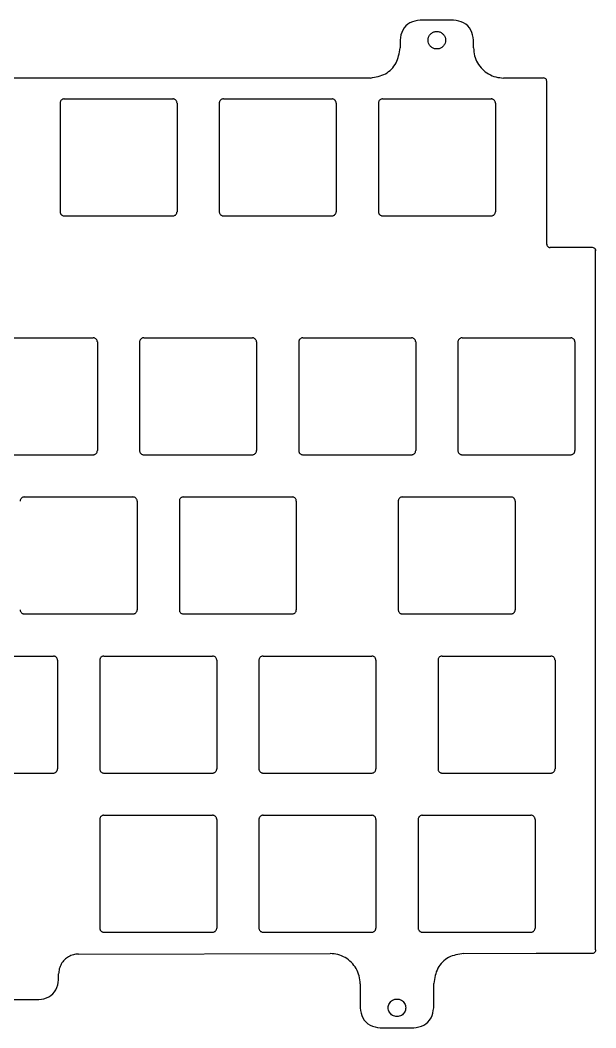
# Model space of a CAD drawing. Header units: millimetres. Extents: x 105 to 371, y 91 to 212.
# Drawn here: x 302.6 to 371.5, y 91.3 to 211.9 of the extents above; entities that cross this region are included whole.
import ezdxf

# ---------------------------------------------------------------- set-up
doc = ezdxf.new("R2010")
doc.units = ezdxf.units.MM
doc.layers.add('Layer_1', color=7, linetype='CONTINUOUS')

msp = doc.modelspace()

# ---------------------------------------------------------------- linework, layer by layer
at = {"layer": 'Layer_1', "color": 7}
for p, q in [((354.448453, 211.917261), (350.448488, 211.917261)), ((348.048455, 209.517229), (348.048455, 208.591718)), ((353.498455, 209.517285), (353.498455, 209.517285)), ((356.848486, 208.591718), (356.848486, 209.517229)), ((344.514156, 204.992331), (131.783074, 204.992331)), ((365.212881, 204.991801), (360.448402, 204.991801)), ((365.614687, 185.067463), (365.614687, 204.610987)), ((307.364057, 201.987991), (307.364057, 188.986382)), ((307.864118, 202.488052), (320.86414, 202.488052)), ((321.364201, 201.987991), (321.364201, 188.986382)), ((326.414033, 201.987991), (326.414033, 188.986382)), ((326.914094, 202.488052), (339.914116, 202.488052)), ((340.414177, 201.987991), (340.414177, 188.986382)), ((345.464009, 201.987991), (345.464009, 188.986382)), ((345.96407, 202.488052), (358.964092, 202.488052)), ((359.464153, 201.987991), (359.464153, 188.986382)), ((307.864118, 188.48632), (320.86414, 188.48632)), ((326.914094, 188.48632), (339.914116, 188.48632)), ((345.96407, 188.48632), (358.964092, 188.48632)), ((371.094473, 184.692705), (365.995131, 184.692705)), ((371.460318, 100.622089), (371.460318, 184.479941)), ((298.327224, 173.892451), (311.327245, 173.892451)), ((317.3772, 173.892451), (330.377221, 173.892451)), ((336.427176, 173.892451), (349.427197, 173.892451)), ((355.477152, 173.892451), (368.477173, 173.892451)), ((311.827307, 173.392389), (311.827307, 160.390781)), ((316.877138, 173.392389), (316.877138, 160.390781)), ((330.877283, 173.392389), (330.877283, 160.390781)), ((335.927114, 173.392389), (335.927114, 160.390781)), ((349.927259, 173.392389), (349.927259, 160.390781)), ((354.97709, 173.392389), (354.97709, 160.390781)), ((368.977235, 173.392389), (368.977235, 160.390781)), ((298.327224, 159.890719), (311.327245, 159.890719)), ((317.3772, 159.890719), (330.377221, 159.890719)), ((336.427176, 159.890719), (349.427197, 159.890719)), ((355.477152, 159.890719), (368.477173, 159.890719)), ((303.089718, 154.842475), (316.089739, 154.842475)), ((322.139694, 154.842475), (335.139715, 154.842475)), ((348.333411, 154.842475), (361.333432, 154.842475)), ((316.589801, 154.342413), (316.589801, 141.340805)), ((321.639632, 154.342413), (321.639632, 141.340805)), ((335.639777, 154.342413), (335.639777, 141.340805)), ((347.833349, 154.342413), (347.833349, 141.340805)), ((361.833494, 154.342413), (361.833494, 141.340805)), ((303.089718, 140.840743), (316.089739, 140.840743)), ((322.139694, 140.840743), (335.139715, 140.840743)), ((348.333411, 140.840743), (361.333432, 140.840743)), ((293.56473, 135.792499), (306.564751, 135.792499)), ((307.064813, 135.292437), (307.064813, 122.290829)), ((312.114644, 135.292437), (312.114644, 122.290829)), ((312.614706, 135.792499), (325.614727, 135.792499)), ((326.114789, 135.292437), (326.114789, 122.290829)), ((331.16462, 135.292437), (331.16462, 122.290829)), ((331.664682, 135.792499), (344.664703, 135.792499)), ((345.164765, 135.292437), (345.164765, 122.290829)), ((352.595843, 135.292437), (352.595843, 122.290829)), ((353.095905, 135.792499), (366.095926, 135.792499)), ((366.595988, 135.292437), (366.595988, 122.290829)), ((293.56473, 121.790767), (306.564751, 121.790767)), ((312.614706, 121.790767), (325.614727, 121.790767)), ((331.664682, 121.790767), (344.664703, 121.790767)), ((353.095905, 121.790767), (366.095926, 121.790767)), ((312.114644, 116.242461), (312.114644, 103.240853)), ((312.614706, 116.742523), (325.614727, 116.742523)), ((326.114789, 116.242461), (326.114789, 103.240853)), ((331.16462, 116.242461), (331.16462, 103.240853)), ((331.664682, 116.742523), (344.664703, 116.742523)), ((345.164765, 116.242461), (345.164765, 103.240853)), ((350.214596, 116.242461), (350.214596, 103.240853)), ((350.714658, 116.742523), (363.714679, 116.742523)), ((364.214741, 116.242461), (364.214741, 103.240853)), ((312.614706, 102.740791), (325.614727, 102.740791)), ((331.664682, 102.740791), (344.664703, 102.740791)), ((350.714658, 102.740791), (363.714679, 102.740791)), ((309.574912, 100.124859), (339.679695, 100.177775)), ((355.679558, 100.206879), (364.340154, 100.222754)), ((364.340154, 100.222754), (371.083316, 100.222754)), ((307.19393, 97.047758), (307.19393, 97.743612)), ((343.285961, 96.579446), (343.285961, 93.692846)), ((352.085992, 93.692846), (352.085992, 96.605905)), ((171.471317, 94.666511), (304.812683, 94.666511)), ((348.735961, 93.692422), (348.735961, 93.692422)), ((345.685994, 91.293078), (349.685959, 91.293078))]:
    msp.add_line(p, q, dxfattribs=at)
for points, knots in [([(350.448459, 211.91728), (350.027918, 211.851267), (349.199309, 211.7212), (348.244543, 210.766435), (348.114476, 209.937826), (348.048463, 209.517285)], [0, 0, 0, 0, 1.254859, 2.4725, 3.727359, 3.727359, 3.727359, 3.727359]), ([(356.848451, 209.517285), (356.782439, 209.937826), (356.652372, 210.766436), (355.697605, 211.721202), (354.868995, 211.851268), (354.448453, 211.91728)], [0, 0, 0, 0, 1.25486, 2.472502, 3.727362, 3.727362, 3.727362, 3.727362]), ([(353.498455, 209.517285), (353.48591, 209.640045), (353.460998, 209.883808), (353.267729, 210.205946), (352.984749, 210.445446), (352.634332, 210.57247), (352.2625, 210.57247), (351.912573, 210.445446), (351.627634, 210.205946), (351.441645, 209.883808), (351.376707, 209.517285), (351.441645, 209.150761), (351.627634, 208.828623), (351.912573, 208.589123), (352.2625, 208.4621), (352.634332, 208.4621), (352.984749, 208.589123), (353.267729, 208.828623), (353.460998, 209.150761), (353.48591, 209.394524), (353.498455, 209.517285)], [0, 0, 0, 0, 0.366412, 0.72758, 1.093992, 1.460404, 1.821572, 2.187984, 2.554396, 2.915564, 3.281976, 3.648388, 4.009556, 4.375968, 4.74238, 5.103548, 5.46996, 5.836372, 6.19754, 6.563952, 6.563952, 6.563952, 6.563952]), ([(344.51419, 204.992288), (345.135724, 205.100365), (346.360721, 205.313377), (347.761138, 206.739598), (347.951751, 207.968279), (348.048463, 208.591683)], [0, 0, 0, 0, 1.860528, 3.666959, 5.527487, 5.527487, 5.527487, 5.527487]), ([(356.848451, 208.591683), (356.87245, 208.276636), (356.920248, 207.649149), (357.297978, 206.771321), (357.872658, 206.015894), (358.628085, 205.441215), (359.505912, 205.063484), (360.1334, 205.015686), (360.448447, 204.991688)], [0, 0, 0, 0, 0.942388, 1.876978, 2.819367, 3.761755, 4.696345, 5.638734, 5.638734, 5.638734, 5.638734]), ([(365.61543, 204.604748), (365.604428, 204.674838), (365.58275, 204.81294), (365.423623, 204.972068), (365.285521, 204.993745), (365.215431, 205.004747)], [0, 0, 0, 0, 0.209143, 0.412083, 0.621227, 0.621227, 0.621227, 0.621227]), ([(307.864137, 202.487259), (307.82038, 202.483925), (307.733228, 202.477286), (307.611306, 202.424823), (307.506386, 202.345004), (307.426569, 202.240082), (307.374108, 202.118159), (307.367471, 202.031007), (307.364139, 201.98725)], [0, 0, 0, 0, 0.130889, 0.260694, 0.391583, 0.522472, 0.652277, 0.783166, 0.783166, 0.783166, 0.783166]), ([(321.364119, 201.98725), (321.360787, 202.031007), (321.35415, 202.118159), (321.301689, 202.240082), (321.221872, 202.345004), (321.116951, 202.424823), (320.99503, 202.477286), (320.907878, 202.483925), (320.864121, 202.487259)], [0, 0, 0, 0, 0.130889, 0.260694, 0.391583, 0.522472, 0.652277, 0.783166, 0.783166, 0.783166, 0.783166]), ([(326.914113, 202.487259), (326.870356, 202.483925), (326.783204, 202.477286), (326.661282, 202.424823), (326.556362, 202.345004), (326.476545, 202.240082), (326.424084, 202.118159), (326.417447, 202.031007), (326.414115, 201.98725)], [0, 0, 0, 0, 0.130889, 0.260694, 0.391583, 0.522472, 0.652277, 0.783166, 0.783166, 0.783166, 0.783166]), ([(340.414095, 201.98725), (340.410763, 202.031007), (340.404126, 202.118159), (340.351665, 202.240082), (340.271848, 202.345004), (340.166927, 202.424823), (340.045006, 202.477286), (339.957854, 202.483925), (339.914097, 202.487259)], [0, 0, 0, 0, 0.130889, 0.260694, 0.391583, 0.522472, 0.652277, 0.783166, 0.783166, 0.783166, 0.783166]), ([(345.964089, 202.487259), (345.920332, 202.483925), (345.83318, 202.477286), (345.711258, 202.424823), (345.606338, 202.345004), (345.526521, 202.240082), (345.47406, 202.118159), (345.467423, 202.031007), (345.464091, 201.98725)], [0, 0, 0, 0, 0.130889, 0.260694, 0.391583, 0.522472, 0.652277, 0.783166, 0.783166, 0.783166, 0.783166]), ([(359.464071, 201.98725), (359.460739, 202.031007), (359.454102, 202.118159), (359.401641, 202.240082), (359.321824, 202.345004), (359.216903, 202.424823), (359.094982, 202.477286), (359.00783, 202.483925), (358.964073, 202.487259)], [0, 0, 0, 0, 0.130889, 0.260694, 0.391583, 0.522472, 0.652277, 0.783166, 0.783166, 0.783166, 0.783166]), ([(307.364139, 188.987282), (307.367471, 188.943524), (307.374108, 188.856372), (307.426569, 188.73445), (307.506386, 188.629527), (307.611306, 188.549709), (307.733228, 188.497245), (307.82038, 188.490606), (307.864137, 188.487273)], [0, 0, 0, 0, 0.130889, 0.260694, 0.391583, 0.522472, 0.652277, 0.783166, 0.783166, 0.783166, 0.783166]), ([(320.864121, 188.487273), (320.907878, 188.490606), (320.99503, 188.497245), (321.116951, 188.549709), (321.221872, 188.629527), (321.301689, 188.73445), (321.35415, 188.856372), (321.360787, 188.943524), (321.364119, 188.987282)], [0, 0, 0, 0, 0.130889, 0.260694, 0.391583, 0.522472, 0.652277, 0.783166, 0.783166, 0.783166, 0.783166]), ([(326.414115, 188.987282), (326.417447, 188.943524), (326.424084, 188.856372), (326.476545, 188.73445), (326.556362, 188.629527), (326.661282, 188.549709), (326.783204, 188.497245), (326.870356, 188.490606), (326.914113, 188.487273)], [0, 0, 0, 0, 0.130889, 0.260694, 0.391583, 0.522472, 0.652277, 0.783166, 0.783166, 0.783166, 0.783166]), ([(339.914097, 188.487273), (339.957854, 188.490606), (340.045006, 188.497245), (340.166927, 188.549709), (340.271848, 188.629527), (340.351665, 188.73445), (340.404126, 188.856372), (340.410763, 188.943524), (340.414095, 188.987282)], [0, 0, 0, 0, 0.130889, 0.260694, 0.391583, 0.522472, 0.652277, 0.783166, 0.783166, 0.783166, 0.783166]), ([(345.464091, 188.987282), (345.467423, 188.943524), (345.47406, 188.856372), (345.526521, 188.73445), (345.606338, 188.629527), (345.711258, 188.549709), (345.83318, 188.497245), (345.920332, 188.490606), (345.964089, 188.487273)], [0, 0, 0, 0, 0.130889, 0.260694, 0.391583, 0.522472, 0.652277, 0.783166, 0.783166, 0.783166, 0.783166]), ([(358.964073, 188.487273), (359.00783, 188.490606), (359.094982, 188.497245), (359.216903, 188.549709), (359.321824, 188.629527), (359.401641, 188.73445), (359.454102, 188.856372), (359.460739, 188.943524), (359.464071, 188.987282)], [0, 0, 0, 0, 0.130889, 0.260694, 0.391583, 0.522472, 0.652277, 0.783166, 0.783166, 0.783166, 0.783166]), ([(365.615637, 185.093977), (365.626639, 185.023887), (365.648317, 184.885785), (365.807444, 184.726658), (365.945546, 184.70498), (366.015636, 184.693978)], [0, 0, 0, 0, 0.209143, 0.412083, 0.621227, 0.621227, 0.621227, 0.621227]), ([(371.483431, 184.292592), (371.472429, 184.362682), (371.450752, 184.500784), (371.291624, 184.659912), (371.153522, 184.681589), (371.083432, 184.692591)], [0, 0, 0, 0, 0.209143, 0.412083, 0.621227, 0.621227, 0.621227, 0.621227]), ([(311.827225, 173.391648), (311.823893, 173.435405), (311.817256, 173.522558), (311.764794, 173.64448), (311.684978, 173.749403), (311.580057, 173.829221), (311.458136, 173.881685), (311.370984, 173.888324), (311.327227, 173.891657)], [0, 0, 0, 0, 0.130889, 0.260694, 0.391583, 0.522472, 0.652277, 0.783166, 0.783166, 0.783166, 0.783166]), ([(317.377219, 173.891657), (317.333462, 173.888324), (317.24631, 173.881685), (317.124388, 173.829221), (317.019467, 173.749403), (316.939651, 173.64448), (316.88719, 173.522558), (316.880553, 173.435405), (316.87722, 173.391648)], [0, 0, 0, 0, 0.130889, 0.260694, 0.391583, 0.522472, 0.652277, 0.783166, 0.783166, 0.783166, 0.783166]), ([(330.877201, 173.391648), (330.873869, 173.435405), (330.867232, 173.522558), (330.81477, 173.64448), (330.734954, 173.749403), (330.630033, 173.829221), (330.508112, 173.881685), (330.42096, 173.888324), (330.377203, 173.891657)], [0, 0, 0, 0, 0.130889, 0.260694, 0.391583, 0.522472, 0.652277, 0.783166, 0.783166, 0.783166, 0.783166]), ([(336.427195, 173.891657), (336.383438, 173.888324), (336.296286, 173.881685), (336.174364, 173.829221), (336.069443, 173.749403), (335.989627, 173.64448), (335.937166, 173.522558), (335.930529, 173.435405), (335.927196, 173.391648)], [0, 0, 0, 0, 0.130889, 0.260694, 0.391583, 0.522472, 0.652277, 0.783166, 0.783166, 0.783166, 0.783166]), ([(349.927177, 173.391648), (349.923845, 173.435405), (349.917208, 173.522558), (349.864746, 173.64448), (349.78493, 173.749403), (349.680009, 173.829221), (349.558088, 173.881685), (349.470936, 173.888324), (349.427179, 173.891657)], [0, 0, 0, 0, 0.130889, 0.260694, 0.391583, 0.522472, 0.652277, 0.783166, 0.783166, 0.783166, 0.783166]), ([(355.477171, 173.891657), (355.433414, 173.888324), (355.346262, 173.881685), (355.22434, 173.829221), (355.119419, 173.749403), (355.039603, 173.64448), (354.987142, 173.522558), (354.980505, 173.435405), (354.977172, 173.391648)], [0, 0, 0, 0, 0.130889, 0.260694, 0.391583, 0.522472, 0.652277, 0.783166, 0.783166, 0.783166, 0.783166]), ([(368.977153, 173.391648), (368.973821, 173.435405), (368.967184, 173.522558), (368.914722, 173.64448), (368.834906, 173.749403), (368.729985, 173.829221), (368.608064, 173.881685), (368.520912, 173.888324), (368.477155, 173.891657)], [0, 0, 0, 0, 0.130889, 0.260694, 0.391583, 0.522472, 0.652277, 0.783166, 0.783166, 0.783166, 0.783166]), ([(311.327227, 159.891671), (311.370984, 159.895004), (311.458136, 159.901643), (311.580057, 159.954107), (311.684978, 160.033926), (311.764794, 160.138848), (311.817256, 160.260771), (311.823893, 160.347923), (311.827225, 160.39168)], [0, 0, 0, 0, 0.130889, 0.260694, 0.391583, 0.522472, 0.652277, 0.783166, 0.783166, 0.783166, 0.783166]), ([(316.87722, 160.39168), (316.880553, 160.347923), (316.88719, 160.260771), (316.939651, 160.138848), (317.019467, 160.033926), (317.124388, 159.954107), (317.24631, 159.901643), (317.333462, 159.895004), (317.377219, 159.891671)], [0, 0, 0, 0, 0.130889, 0.260694, 0.391583, 0.522472, 0.652277, 0.783166, 0.783166, 0.783166, 0.783166]), ([(330.377203, 159.891671), (330.42096, 159.895004), (330.508112, 159.901643), (330.630033, 159.954107), (330.734954, 160.033926), (330.81477, 160.138848), (330.867232, 160.260771), (330.873869, 160.347923), (330.877201, 160.39168)], [0, 0, 0, 0, 0.130889, 0.260694, 0.391583, 0.522472, 0.652277, 0.783166, 0.783166, 0.783166, 0.783166]), ([(335.927196, 160.39168), (335.930529, 160.347923), (335.937166, 160.260771), (335.989627, 160.138848), (336.069443, 160.033926), (336.174364, 159.954107), (336.296286, 159.901643), (336.383438, 159.895004), (336.427195, 159.891671)], [0, 0, 0, 0, 0.130889, 0.260694, 0.391583, 0.522472, 0.652277, 0.783166, 0.783166, 0.783166, 0.783166]), ([(349.427179, 159.891671), (349.470936, 159.895004), (349.558088, 159.901643), (349.680009, 159.954107), (349.78493, 160.033926), (349.864746, 160.138848), (349.917208, 160.260771), (349.923845, 160.347923), (349.927177, 160.39168)], [0, 0, 0, 0, 0.130889, 0.260694, 0.391583, 0.522472, 0.652277, 0.783166, 0.783166, 0.783166, 0.783166]), ([(354.977172, 160.39168), (354.980505, 160.347923), (354.987142, 160.260771), (355.039603, 160.138848), (355.119419, 160.033926), (355.22434, 159.954107), (355.346262, 159.901643), (355.433414, 159.895004), (355.477171, 159.891671)], [0, 0, 0, 0, 0.130889, 0.260694, 0.391583, 0.522472, 0.652277, 0.783166, 0.783166, 0.783166, 0.783166]), ([(368.477155, 159.891671), (368.520912, 159.895004), (368.608064, 159.901643), (368.729985, 159.954107), (368.834906, 160.033926), (368.914722, 160.138848), (368.967184, 160.260771), (368.973821, 160.347923), (368.977153, 160.39168)], [0, 0, 0, 0, 0.130889, 0.260694, 0.391583, 0.522472, 0.652277, 0.783166, 0.783166, 0.783166, 0.783166]), ([(303.089737, 154.841681), (303.04598, 154.838348), (302.958828, 154.831709), (302.836906, 154.779245), (302.731985, 154.699427), (302.652169, 154.594504), (302.599708, 154.472582), (302.593071, 154.385429), (302.589738, 154.341672)], [0, 0, 0, 0, 0.130889, 0.260694, 0.391583, 0.522472, 0.652277, 0.783166, 0.783166, 0.783166, 0.783166]), ([(316.589719, 154.341672), (316.586387, 154.385429), (316.57975, 154.472582), (316.527288, 154.594504), (316.447472, 154.699427), (316.342551, 154.779245), (316.22063, 154.831709), (316.133478, 154.838348), (316.089721, 154.841681)], [0, 0, 0, 0, 0.130889, 0.260694, 0.391583, 0.522472, 0.652277, 0.783166, 0.783166, 0.783166, 0.783166]), ([(322.139713, 154.841681), (322.095956, 154.838348), (322.008804, 154.831709), (321.886882, 154.779245), (321.781961, 154.699427), (321.702145, 154.594504), (321.649684, 154.472582), (321.643047, 154.385429), (321.639714, 154.341672)], [0, 0, 0, 0, 0.130889, 0.260694, 0.391583, 0.522472, 0.652277, 0.783166, 0.783166, 0.783166, 0.783166]), ([(335.639695, 154.341672), (335.636363, 154.385429), (335.629726, 154.472582), (335.577264, 154.594504), (335.497448, 154.699427), (335.392527, 154.779245), (335.270606, 154.831709), (335.183454, 154.838348), (335.139697, 154.841681)], [0, 0, 0, 0, 0.130889, 0.260694, 0.391583, 0.522472, 0.652277, 0.783166, 0.783166, 0.783166, 0.783166]), ([(348.33343, 154.841681), (348.289673, 154.838348), (348.202521, 154.831709), (348.080599, 154.779245), (347.975678, 154.699427), (347.895862, 154.594504), (347.843401, 154.472582), (347.836764, 154.385429), (347.833431, 154.341672)], [0, 0, 0, 0, 0.130889, 0.260694, 0.391583, 0.522472, 0.652277, 0.783166, 0.783166, 0.783166, 0.783166]), ([(361.833412, 154.341672), (361.83008, 154.385429), (361.823443, 154.472582), (361.770981, 154.594504), (361.691165, 154.699427), (361.586244, 154.779245), (361.464323, 154.831709), (361.377171, 154.838348), (361.333414, 154.841681)], [0, 0, 0, 0, 0.130889, 0.260694, 0.391583, 0.522472, 0.652277, 0.783166, 0.783166, 0.783166, 0.783166]), ([(302.589738, 141.341704), (302.593071, 141.297947), (302.599708, 141.210795), (302.652169, 141.088872), (302.731985, 140.98395), (302.836906, 140.904131), (302.958828, 140.851667), (303.04598, 140.845028), (303.089737, 140.841695)], [0, 0, 0, 0, 0.130889, 0.260694, 0.391583, 0.522472, 0.652277, 0.783166, 0.783166, 0.783166, 0.783166]), ([(316.089721, 140.841695), (316.133478, 140.845028), (316.22063, 140.851667), (316.342551, 140.904131), (316.447472, 140.98395), (316.527288, 141.088872), (316.57975, 141.210795), (316.586387, 141.297947), (316.589719, 141.341704)], [0, 0, 0, 0, 0.130889, 0.260694, 0.391583, 0.522472, 0.652277, 0.783166, 0.783166, 0.783166, 0.783166]), ([(321.639714, 141.341704), (321.643047, 141.297947), (321.649684, 141.210795), (321.702145, 141.088872), (321.781961, 140.98395), (321.886882, 140.904131), (322.008804, 140.851667), (322.095956, 140.845028), (322.139713, 140.841695)], [0, 0, 0, 0, 0.130889, 0.260694, 0.391583, 0.522472, 0.652277, 0.783166, 0.783166, 0.783166, 0.783166]), ([(335.139697, 140.841695), (335.183454, 140.845028), (335.270606, 140.851667), (335.392527, 140.904131), (335.497448, 140.98395), (335.577264, 141.088872), (335.629726, 141.210795), (335.636363, 141.297947), (335.639695, 141.341704)], [0, 0, 0, 0, 0.130889, 0.260694, 0.391583, 0.522472, 0.652277, 0.783166, 0.783166, 0.783166, 0.783166]), ([(347.833431, 141.341704), (347.836764, 141.297947), (347.843401, 141.210795), (347.895862, 141.088872), (347.975678, 140.98395), (348.080599, 140.904131), (348.202521, 140.851667), (348.289673, 140.845028), (348.33343, 140.841695)], [0, 0, 0, 0, 0.130889, 0.260694, 0.391583, 0.522472, 0.652277, 0.783166, 0.783166, 0.783166, 0.783166]), ([(361.333414, 140.841695), (361.377171, 140.845028), (361.464323, 140.851667), (361.586244, 140.904131), (361.691165, 140.98395), (361.770981, 141.088872), (361.823443, 141.210795), (361.83008, 141.297947), (361.833412, 141.341704)], [0, 0, 0, 0, 0.130889, 0.260694, 0.391583, 0.522472, 0.652277, 0.783166, 0.783166, 0.783166, 0.783166]), ([(307.064731, 135.291696), (307.061399, 135.335453), (307.054762, 135.422606), (307.0023, 135.544528), (306.922484, 135.649451), (306.817563, 135.729269), (306.695642, 135.781733), (306.60849, 135.788372), (306.564733, 135.791705)], [0, 0, 0, 0, 0.130889, 0.260694, 0.391583, 0.522472, 0.652277, 0.783166, 0.783166, 0.783166, 0.783166]), ([(312.614725, 135.791705), (312.570968, 135.788372), (312.483816, 135.781733), (312.361894, 135.729269), (312.256973, 135.649451), (312.177157, 135.544528), (312.124696, 135.422606), (312.118059, 135.335453), (312.114726, 135.291696)], [0, 0, 0, 0, 0.130889, 0.260694, 0.391583, 0.522472, 0.652277, 0.783166, 0.783166, 0.783166, 0.783166]), ([(326.114707, 135.291696), (326.111375, 135.335453), (326.104738, 135.422606), (326.052276, 135.544528), (325.97246, 135.649451), (325.867539, 135.729269), (325.745618, 135.781733), (325.658466, 135.788372), (325.614709, 135.791705)], [0, 0, 0, 0, 0.130889, 0.260694, 0.391583, 0.522472, 0.652277, 0.783166, 0.783166, 0.783166, 0.783166]), ([(331.664701, 135.791705), (331.620944, 135.788372), (331.533792, 135.781733), (331.41187, 135.729269), (331.306949, 135.649451), (331.227133, 135.544528), (331.174672, 135.422606), (331.168035, 135.335453), (331.164702, 135.291696)], [0, 0, 0, 0, 0.130889, 0.260694, 0.391583, 0.522472, 0.652277, 0.783166, 0.783166, 0.783166, 0.783166]), ([(345.164683, 135.291696), (345.161351, 135.335453), (345.154714, 135.422606), (345.102252, 135.544528), (345.022436, 135.649451), (344.917515, 135.729269), (344.795594, 135.781733), (344.708442, 135.788372), (344.664685, 135.791705)], [0, 0, 0, 0, 0.130889, 0.260694, 0.391583, 0.522472, 0.652277, 0.783166, 0.783166, 0.783166, 0.783166]), ([(353.095924, 135.791705), (353.052167, 135.788372), (352.965015, 135.781733), (352.843093, 135.729269), (352.738172, 135.649451), (352.658356, 135.544528), (352.605895, 135.422606), (352.599258, 135.335453), (352.595925, 135.291696)], [0, 0, 0, 0, 0.130889, 0.260694, 0.391583, 0.522472, 0.652277, 0.783166, 0.783166, 0.783166, 0.783166]), ([(366.595906, 135.291696), (366.592574, 135.335453), (366.585937, 135.422606), (366.533475, 135.544528), (366.453659, 135.649451), (366.348738, 135.729269), (366.226817, 135.781733), (366.139665, 135.788372), (366.095908, 135.791705)], [0, 0, 0, 0, 0.130889, 0.260694, 0.391583, 0.522472, 0.652277, 0.783166, 0.783166, 0.783166, 0.783166]), ([(306.564733, 121.791719), (306.60849, 121.795052), (306.695642, 121.801691), (306.817563, 121.854155), (306.922484, 121.933974), (307.0023, 122.038896), (307.054762, 122.160819), (307.061399, 122.247971), (307.064731, 122.291728)], [0, 0, 0, 0, 0.130889, 0.260694, 0.391583, 0.522472, 0.652277, 0.783166, 0.783166, 0.783166, 0.783166]), ([(312.114726, 122.291728), (312.118059, 122.247971), (312.124696, 122.160819), (312.177157, 122.038896), (312.256973, 121.933974), (312.361894, 121.854155), (312.483816, 121.801691), (312.570968, 121.795052), (312.614725, 121.791719)], [0, 0, 0, 0, 0.130889, 0.260694, 0.391583, 0.522472, 0.652277, 0.783166, 0.783166, 0.783166, 0.783166]), ([(325.614709, 121.791719), (325.658466, 121.795052), (325.745618, 121.801691), (325.867539, 121.854155), (325.97246, 121.933974), (326.052276, 122.038896), (326.104738, 122.160819), (326.111375, 122.247971), (326.114707, 122.291728)], [0, 0, 0, 0, 0.130889, 0.260694, 0.391583, 0.522472, 0.652277, 0.783166, 0.783166, 0.783166, 0.783166]), ([(331.164702, 122.291728), (331.168035, 122.247971), (331.174672, 122.160819), (331.227133, 122.038896), (331.306949, 121.933974), (331.41187, 121.854155), (331.533792, 121.801691), (331.620944, 121.795052), (331.664701, 121.791719)], [0, 0, 0, 0, 0.130889, 0.260694, 0.391583, 0.522472, 0.652277, 0.783166, 0.783166, 0.783166, 0.783166]), ([(344.664685, 121.791719), (344.708442, 121.795052), (344.795594, 121.801691), (344.917515, 121.854155), (345.022436, 121.933974), (345.102252, 122.038896), (345.154714, 122.160819), (345.161351, 122.247971), (345.164683, 122.291728)], [0, 0, 0, 0, 0.130889, 0.260694, 0.391583, 0.522472, 0.652277, 0.783166, 0.783166, 0.783166, 0.783166]), ([(352.595925, 122.291728), (352.599258, 122.247971), (352.605895, 122.160819), (352.658356, 122.038896), (352.738172, 121.933974), (352.843093, 121.854155), (352.965015, 121.801691), (353.052167, 121.795052), (353.095924, 121.791719)], [0, 0, 0, 0, 0.130889, 0.260694, 0.391583, 0.522472, 0.652277, 0.783166, 0.783166, 0.783166, 0.783166]), ([(366.095908, 121.791719), (366.139665, 121.795052), (366.226817, 121.801691), (366.348738, 121.854155), (366.453659, 121.933974), (366.533475, 122.038896), (366.585937, 122.160819), (366.592574, 122.247971), (366.595906, 122.291728)], [0, 0, 0, 0, 0.130889, 0.260694, 0.391583, 0.522472, 0.652277, 0.783166, 0.783166, 0.783166, 0.783166]), ([(312.614725, 116.741729), (312.570968, 116.738396), (312.483816, 116.731757), (312.361894, 116.679293), (312.256973, 116.599475), (312.177157, 116.494552), (312.124696, 116.37263), (312.118059, 116.285477), (312.114726, 116.24172)], [0, 0, 0, 0, 0.130889, 0.260694, 0.391583, 0.522472, 0.652277, 0.783166, 0.783166, 0.783166, 0.783166]), ([(326.114707, 116.24172), (326.111375, 116.285477), (326.104738, 116.37263), (326.052276, 116.494552), (325.97246, 116.599475), (325.867539, 116.679293), (325.745618, 116.731757), (325.658466, 116.738396), (325.614709, 116.741729)], [0, 0, 0, 0, 0.130889, 0.260694, 0.391583, 0.522472, 0.652277, 0.783166, 0.783166, 0.783166, 0.783166]), ([(331.664701, 116.741729), (331.620944, 116.738396), (331.533792, 116.731757), (331.41187, 116.679293), (331.306949, 116.599475), (331.227133, 116.494552), (331.174672, 116.37263), (331.168035, 116.285477), (331.164702, 116.24172)], [0, 0, 0, 0, 0.130889, 0.260694, 0.391583, 0.522472, 0.652277, 0.783166, 0.783166, 0.783166, 0.783166]), ([(345.164683, 116.24172), (345.161351, 116.285477), (345.154714, 116.37263), (345.102252, 116.494552), (345.022436, 116.599475), (344.917515, 116.679293), (344.795594, 116.731757), (344.708442, 116.738396), (344.664685, 116.741729)], [0, 0, 0, 0, 0.130889, 0.260694, 0.391583, 0.522472, 0.652277, 0.783166, 0.783166, 0.783166, 0.783166]), ([(350.714677, 116.741729), (350.67092, 116.738396), (350.583768, 116.731757), (350.461846, 116.679293), (350.356925, 116.599475), (350.277109, 116.494552), (350.224648, 116.37263), (350.218011, 116.285477), (350.214678, 116.24172)], [0, 0, 0, 0, 0.130889, 0.260694, 0.391583, 0.522472, 0.652277, 0.783166, 0.783166, 0.783166, 0.783166]), ([(364.214659, 116.24172), (364.211327, 116.285477), (364.20469, 116.37263), (364.152228, 116.494552), (364.072412, 116.599475), (363.967491, 116.679293), (363.84557, 116.731757), (363.758418, 116.738396), (363.714661, 116.741729)], [0, 0, 0, 0, 0.130889, 0.260694, 0.391583, 0.522472, 0.652277, 0.783166, 0.783166, 0.783166, 0.783166]), ([(312.114726, 103.241752), (312.118059, 103.197995), (312.124696, 103.110843), (312.177157, 102.98892), (312.256973, 102.883998), (312.361894, 102.804179), (312.483816, 102.751715), (312.570968, 102.745076), (312.614725, 102.741743)], [0, 0, 0, 0, 0.130889, 0.260694, 0.391583, 0.522472, 0.652277, 0.783166, 0.783166, 0.783166, 0.783166]), ([(325.614709, 102.741743), (325.658466, 102.745076), (325.745618, 102.751715), (325.867539, 102.804179), (325.97246, 102.883998), (326.052276, 102.98892), (326.104738, 103.110843), (326.111375, 103.197995), (326.114707, 103.241752)], [0, 0, 0, 0, 0.130889, 0.260694, 0.391583, 0.522472, 0.652277, 0.783166, 0.783166, 0.783166, 0.783166]), ([(331.164702, 103.241752), (331.168035, 103.197995), (331.174672, 103.110843), (331.227133, 102.98892), (331.306949, 102.883998), (331.41187, 102.804179), (331.533792, 102.751715), (331.620944, 102.745076), (331.664701, 102.741743)], [0, 0, 0, 0, 0.130889, 0.260694, 0.391583, 0.522472, 0.652277, 0.783166, 0.783166, 0.783166, 0.783166]), ([(344.664685, 102.741743), (344.708442, 102.745076), (344.795594, 102.751715), (344.917515, 102.804179), (345.022436, 102.883998), (345.102252, 102.98892), (345.154714, 103.110843), (345.161351, 103.197995), (345.164683, 103.241752)], [0, 0, 0, 0, 0.130889, 0.260694, 0.391583, 0.522472, 0.652277, 0.783166, 0.783166, 0.783166, 0.783166]), ([(350.214678, 103.241752), (350.218011, 103.197995), (350.224648, 103.110843), (350.277109, 102.98892), (350.356925, 102.883998), (350.461846, 102.804179), (350.583768, 102.751715), (350.67092, 102.745076), (350.714677, 102.741743)], [0, 0, 0, 0, 0.130889, 0.260694, 0.391583, 0.522472, 0.652277, 0.783166, 0.783166, 0.783166, 0.783166]), ([(363.714661, 102.741743), (363.758418, 102.745076), (363.84557, 102.751715), (363.967491, 102.804179), (364.072412, 102.883998), (364.152228, 102.98892), (364.20469, 103.110843), (364.211327, 103.197995), (364.214659, 103.241752)], [0, 0, 0, 0, 0.130889, 0.260694, 0.391583, 0.522472, 0.652277, 0.783166, 0.783166, 0.783166, 0.783166]), ([(309.574999, 100.125335), (309.366616, 100.10947), (308.951575, 100.077871), (308.370945, 99.828046), (307.871271, 99.447947), (307.491152, 98.948289), (307.241303, 98.367669), (307.209687, 97.952629), (307.193813, 97.744247)], [0, 0, 0, 0, 0.623325, 1.241492, 1.864818, 2.488143, 3.10631, 3.729636, 3.729636, 3.729636, 3.729636]), ([(343.285969, 96.578282), (343.261915, 96.893683), (343.214005, 97.521868), (342.835442, 98.400528), (342.259558, 99.156389), (341.502683, 99.730939), (340.623356, 100.107952), (339.995087, 100.154753), (339.679645, 100.178251)], [0, 0, 0, 0, 0.943439, 1.879054, 2.822494, 3.765933, 4.701548, 5.644988, 5.644988, 5.644988, 5.644988]), ([(355.679624, 100.206403), (355.0497, 100.1065), (353.808498, 99.909652), (352.379416, 98.478053), (352.184752, 97.236507), (352.085957, 96.606407)], [0, 0, 0, 0, 1.880197, 3.704734, 5.584931, 5.584931, 5.584931, 5.584931]), ([(371.083432, 100.221617), (371.153522, 100.232619), (371.291623, 100.254296), (371.45075, 100.413423), (371.472429, 100.551523), (371.483431, 100.621613)], [0, 0, 0, 0, 0.209142, 0.412082, 0.621224, 0.621224, 0.621224, 0.621224]), ([(304.812717, 94.665717), (305.229948, 94.731212), (306.052035, 94.860259), (306.999282, 95.807513), (307.128322, 96.629601), (307.193813, 97.046832)], [0, 0, 0, 0, 1.244983, 2.453039, 3.698022, 3.698022, 3.698022, 3.698022]), ([(348.735961, 93.692422), (348.707102, 93.87752), (348.65024, 94.242225), (348.232218, 94.643735), (347.686926, 94.792507), (347.135909, 94.643735), (346.734722, 94.242225), (346.58584, 93.692422), (346.734722, 93.14262), (347.135909, 92.74111), (347.686926, 92.592338), (348.232218, 92.74111), (348.65024, 93.14262), (348.707102, 93.507325), (348.735961, 93.692422)], [0, 0, 0, 0, 0.549002, 1.08172, 1.630721, 2.179723, 2.712441, 3.261443, 3.810444, 4.343162, 4.892164, 5.441165, 5.973884, 6.522885, 6.522885, 6.522885, 6.522885]), ([(343.285969, 93.692422), (343.351984, 93.271884), (343.482055, 92.443279), (344.43682, 91.488521), (345.265425, 91.358455), (345.685965, 91.292443)], [0, 0, 0, 0, 1.254854, 2.47249, 3.727344, 3.727344, 3.727344, 3.727344]), ([(349.685959, 91.292443), (350.106499, 91.358455), (350.935105, 91.48852), (351.889871, 92.443278), (352.019943, 93.271883), (352.085957, 93.692422)], [0, 0, 0, 0, 1.254855, 2.472491, 3.727346, 3.727346, 3.727346, 3.727346])]:
    msp.add_open_spline(points, degree=3, knots=knots, dxfattribs=at)

doc.saveas('drawing.dxf')
